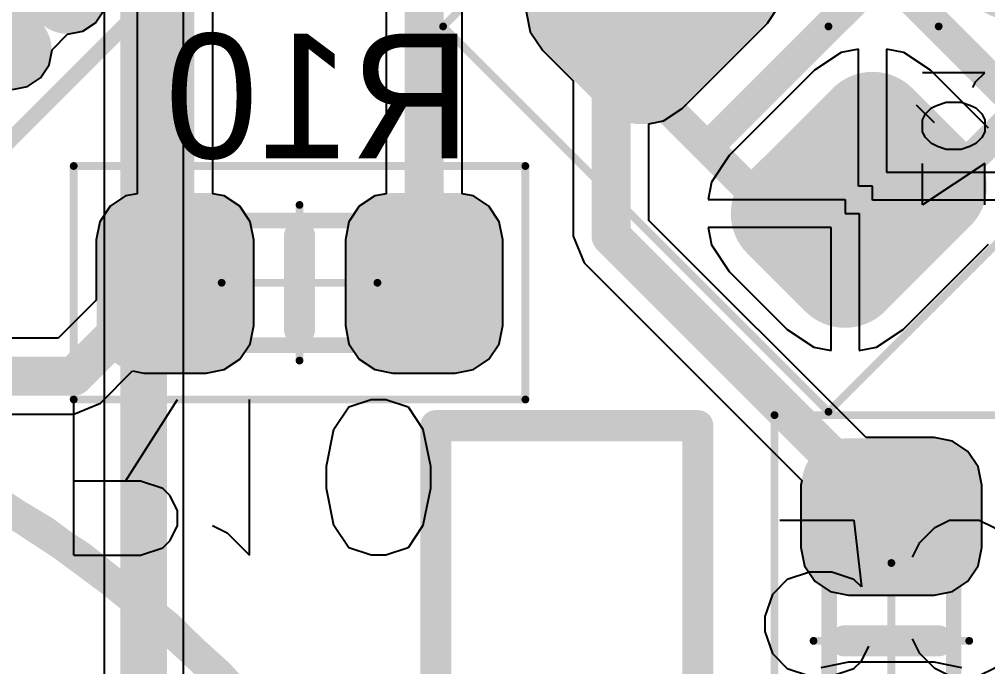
# Model space of a CAD drawing. Header units: millimetres. Extents: x 147.1 to 177.7, y 27.4 to 66.7.
# Drawn here: x 166.9 to 173.12, y 42.03 to 46.19 of the extents above; entities that cross this region are included whole.
import ezdxf

# ---------------------------------------------------------------- set-up
doc = ezdxf.new("R2010")
doc.units = ezdxf.units.MM
for name, color, linetype in [('BottomLayer', 5, 'Continuous'), ('BottomOverlay', 54, 'Continuous'), ('BottomPaste', 16, 'Continuous'), ('BottomSolder', 6, 'Continuous'), ('Mechanical1', 6, 'Continuous'), ('Mechanical15', 56, 'Continuous'), ('Mechanical6', 56, 'Continuous'), ('TopLayer', 1, 'Continuous')]:
    doc.layers.add(name, color=color, linetype=linetype)

# ---------------------------------------------------------------- blocks, each defined once
blk = doc.blocks.new('XTAL320X250X78_4N_ADM8__B_6')
at = {"layer": 'BottomLayer', "const_width": 0.26249884}
for points in [[(0.6312407999999999, 1.18747794, 1), (0.89373964, 1.18747794, 1)], [(1.40624052, 1.18747794, 1), (1.66873936, 1.18747794, 1)], [(0.6312407999999999, 0.6624751799999999, 1), (0.89373964, 0.6624751799999999, 1)], [(1.40624052, 0.6624751799999999, 1), (1.66873936, 0.6624751799999999, 1)], [(0.63127636, -0.6624904199999999, 1), (0.8937752, -0.6624904199999999, 1)], [(1.40627608, -0.6624904199999999, 1), (1.66877492, -0.6624904199999999, 1)], [(1.40627608, -1.18749318, 1), (1.66877492, -1.18749318, 1)]]:
    blk.add_lwpolyline(points, format="xyb", close=True, dxfattribs=at)
at = {"layer": 'BottomLayer'}
for points in [[(0.76249022, 0.39997634), (1.53748994, 0.39997634), (0.76249022, 1.44997678), (1.53748994, 1.44997678)], [(0.49999138, 0.6624751799999999), (1.79998878, 0.6624751799999999), (0.49999138, 1.18747794), (1.79998878, 1.18747794)], [(0.7625257799999999, -1.44999202), (1.5375255, -1.44999202), (0.7625257799999999, -0.39999158), (1.5375255, -0.39999158)], [(0.5000269399999999, -1.18749318), (1.80002434, -1.18749318), (0.5000269399999999, -0.6624904199999999), (1.80002434, -0.6624904199999999)]]:
    blk.add_solid(points, dxfattribs=at)
at = {"layer": 'BottomOverlay', "const_width": 0.1999996}
for points in [[(-2.032e-05, -1.25000512), (1.524e-05, 1.24998988)], [(1.50000462, 1.016e-05), (-1.50001224, -2.54e-05)]]:
    blk.add_lwpolyline(points, dxfattribs=at)
at = {"layer": 'BottomOverlay', "const_width": 0.0999998}
blk.add_lwpolyline([(1.45000472, 1.016e-05, 1), (1.55000452, 1.016e-05, 1)], format="xyb", close=True, dxfattribs=at)
at = {"layer": 'BottomPaste', "const_width": 0.23749762}
for points in [[(0.64374268, 1.18747794, 1), (0.88123776, 1.18747794, 1)], [(1.4187424, 1.18747794, 1), (1.65623748, 1.18747794, 1)], [(0.64374268, 0.6624751799999999, 1), (0.88123776, 0.6624751799999999, 1)], [(1.4187424, 0.6624751799999999, 1), (1.65623748, 0.6624751799999999, 1)], [(0.64377824, -0.6624904199999999, 1), (0.8812733199999999, -0.6624904199999999, 1)], [(1.41877796, -0.6624904199999999, 1), (1.65627304, -0.6624904199999999, 1)], [(1.41877796, -1.18749318, 1), (1.65627304, -1.18749318, 1)]]:
    blk.add_lwpolyline(points, format="xyb", close=True, dxfattribs=at)
at = {"layer": 'BottomPaste'}
for points in [[(0.76249022, 0.42497756), (1.53748994, 0.42497756), (0.76249022, 1.42497556), (1.53748994, 1.42497556)], [(0.5249925999999999, 0.6624751799999999), (1.77498756, 0.6624751799999999), (0.5249925999999999, 1.18747794), (1.77498756, 1.18747794)], [(0.7625257799999999, -1.4249908), (1.5375255, -1.4249908), (0.7625257799999999, -0.4249928), (1.5375255, -0.4249928)], [(0.52502816, -1.18749318), (1.77502312, -1.18749318), (0.52502816, -0.6624904199999999), (1.77502312, -0.6624904199999999)]]:
    blk.add_solid(points, dxfattribs=at)
at = {"layer": 'BottomSolder', "const_width": 0.36249864}
for points in [[(0.5812409, 1.18747794, 1), (0.9437395399999999, 1.18747794, 1)], [(1.35624062, 1.18747794, 1), (1.71873926, 1.18747794, 1)], [(0.5812409, 0.6624751799999999, 1), (0.9437395399999999, 0.6624751799999999, 1)], [(1.35624062, 0.6624751799999999, 1), (1.71873926, 0.6624751799999999, 1)], [(0.58127646, -0.6624904199999999, 1), (0.9437751, -0.6624904199999999, 1)], [(1.35627618, -0.6624904199999999, 1), (1.71877482, -0.6624904199999999, 1)], [(1.35627618, -1.18749318, 1), (1.71877482, -1.18749318, 1)]]:
    blk.add_lwpolyline(points, format="xyb", close=True, dxfattribs=at)
at = {"layer": 'BottomSolder'}
for points in [[(0.76249022, 0.29997654), (1.53748994, 0.29997654), (0.76249022, 1.54997658), (1.53748994, 1.54997658)], [(0.39999158, 0.6624751799999999), (1.89998858, 0.6624751799999999), (0.39999158, 1.18747794), (1.89998858, 1.18747794)], [(0.7625257799999999, -1.54999182), (1.5375255, -1.54999182), (0.7625257799999999, -0.29999178), (1.5375255, -0.29999178)], [(0.40002714, -1.18749318), (1.90002414, -1.18749318), (0.40002714, -0.6624904199999999), (1.90002414, -0.6624904199999999)]]:
    blk.add_solid(points, dxfattribs=at)
at = {"layer": 'Mechanical1', "const_width": 0.1999996}
for points in [[(1.6000095, 1.24998988), (-1.59997902, 1.24998988)], [(1.59997394, -1.25000512), (1.6000095, 1.24998988)], [(1.59997394, -1.25000512), (-1.60001458, -1.25000512)]]:
    blk.add_lwpolyline(points, dxfattribs=at)
at = {"layer": 'Mechanical1'}
for points, const_width in [([(1.5500096, 1.24998988, 1), (1.6500094, 1.24998988, 1)], 0.0999998), ([(1.5500096, 1.24998988, 1), (1.6500094, 1.24998988, 1)], 0.0999998), ([(-0.50000154, 0.499999, 1), (-1.00000054, 0.499999, 1)], 0.499999), ([(1.54997404, -1.25000512, 1), (1.64997384, -1.25000512, 1)], 0.0999998), ([(1.54997404, -1.25000512, 1), (1.64997384, -1.25000512, 1)], 0.0999998)]:
    blk.add_lwpolyline(points, format="xyb", close=True, dxfattribs=dict(at, const_width=const_width))
at = {"layer": 'Mechanical15', "const_width": 0.0499999}
for points in [[(2.25000058, 1.74997618), (-2.25000566, 1.75001174)], [(2.25000058, -1.75002444), (2.25000058, 1.74997618)], [(1.524e-05, -0.50000916), (-2.032e-05, 0.49999646)], [(0.499999, -2.54e-05), (-0.50000662, 1.016e-05)], [(2.25000058, -1.75002444), (-2.25000566, -1.74998888)]]:
    blk.add_lwpolyline(points, dxfattribs=at)
at = {"layer": 'Mechanical15', "const_width": 0.02499868}
for points in [[(2.23750124, 1.74997618, 1), (2.26249992, 1.74997618, 1)], [(2.23750124, 1.74997618, 1), (2.26249992, 1.74997618, 1)], [(-0.01251966, 0.49999646, 1), (0.01247902, 0.49999646, 1)], [(0.4874996599999999, -2.54e-05, 1), (0.5124983399999999, -2.54e-05, 1)], [(2.23750124, -1.75002444, 1), (2.26249992, -1.75002444, 1)], [(2.23750124, -1.75002444, 1), (2.26249992, -1.75002444, 1)]]:
    blk.add_lwpolyline(points, format="xyb", close=True, dxfattribs=at)
at = {"layer": 'Mechanical6'}
for p, q in [((0.6011037, 1.52021794), (0.41258236, 1.3316966)), ((0.41258236, 1.3316966), (0.88388444, 1.2374372)), ((0.21463508, 1.13375186), (0.26849832, 1.18761256)), ((0.26849832, 1.18761256), (0.30889448, 1.20107964)), ((0.30889448, 1.20107964), (0.36275772, 1.20107964)), ((0.36275772, 1.20107964), (0.40315642, 1.1876151)), ((0.40315642, 1.1876151), (0.45701966, 1.16068348)), ((0.88388444, 1.2374372), (0.6953631, 1.04891586)), ((0.20117054, 1.09335316), (0.21463508, 1.13375186)), ((0.45701966, 1.16068348), (0.52434744, 1.09335316)), ((0.20117054, 1.03948992), (0.20117054, 1.09335316)), ((0.52434744, 1.09335316), (0.5512815999999999, 1.03948992)), ((0.21463508, 0.99909122), (0.20117054, 1.03948992)), ((0.2415667, 0.94523052), (0.21463508, 0.99909122)), ((0.5512815999999999, 1.03948992), (0.56474614, 0.99909122)), ((0.56474614, 0.99909122), (0.56474614, 0.94522798)), ((0.12172188, 0.93310964), (0.08132318, 0.9196451)), ((0.30889448, 0.8779027399999999), (0.2415667, 0.94523052)), ((0.56474614, 0.94522798), (0.5512790599999999, 0.90483182)), ((0.08132318, 0.9196451), (0.00052832, 0.9196451)), ((0.00052832, 0.9196451), (0.28330906, 0.6368618199999999)), ((0.36275772, 0.85096858), (0.30889448, 0.8779027399999999)), ((0.45701966, 0.9182988999999999), (0.45701966, 0.75670918)), ((0.5512790599999999, 0.90483182), (0.4974183599999999, 0.85097112)), ((0.40315642, 0.83750404), (0.36275772, 0.85096858)), ((0.45701966, 0.83750404), (0.40315642, 0.83750404)), ((0.4974183599999999, 0.85097112), (0.45701966, 0.83750404))]:
    blk.add_line(p, q, dxfattribs=at)
blk = doc.blocks.new('LQFP64_N_B_11')
at = {"layer": 'BottomLayer', "const_width": 0.2999994}
blk.add_lwpolyline([(-4.80001072, 3.24998588), (-6.30000772, 3.24998588)], dxfattribs=at)
at = {"layer": 'BottomLayer', "const_width": 0.1499997}
blk.add_lwpolyline([(-6.3750063, 3.24998588, 1), (-6.22500914, 3.24998588, 1)], format="xyb", close=True, dxfattribs=at)
at = {"layer": 'BottomPaste', "const_width": 0.2999994}
blk.add_lwpolyline([(-4.80001072, 3.24998588), (-6.30000772, 3.24998588)], dxfattribs=at)
at = {"layer": 'BottomPaste', "const_width": 0.1499997}
blk.add_lwpolyline([(-6.3750063, 3.24998588, 1), (-6.22500914, 3.24998588, 1)], format="xyb", close=True, dxfattribs=at)
at = {"layer": 'BottomSolder', "const_width": 0.5031994}
for points in [[(-4.80001072, 3.24998588), (-6.30000772, 3.24998588)], [(-4.79997516, 2.74999958), (-6.299972159999999, 2.74999958)]]:
    blk.add_lwpolyline(points, dxfattribs=at)
at = {"layer": 'BottomSolder', "const_width": 0.2515997}
for points in [[(-6.4258063, 3.24998588, 1), (-6.174209139999999, 3.24998588, 1)], [(-6.42577074, 2.74999958, 1), (-6.17417358, 2.74999958, 1)]]:
    blk.add_lwpolyline(points, format="xyb", close=True, dxfattribs=at)
at = {"layer": 'Mechanical15', "const_width": 0.0999998}
blk.add_lwpolyline([(-6.699984059999999, 6.699984059999999), (-6.699984059999999, -6.69999422)], dxfattribs=at)
blk = doc.blocks.new('RESC1608X45_0603__B_15')
at = {"layer": 'BottomLayer', "const_width": 0.1999996}
for points in [[(-1.10000288, 0.27498294, 1), (-0.90000328, 0.27498294, 1)], [(-0.7000036799999999, 0.27498294, 1), (-0.50000408, 0.27498294, 1)], [(0.49999392, 0.27498294, 1), (0.6999935199999999, 0.27498294, 1)], [(0.89999312, 0.27498294, 1), (1.09999272, 0.27498294, 1)], [(-1.10000288, -0.2750185, 1), (-0.90000328, -0.2750185, 1)], [(-0.7000036799999999, -0.2750185, 1), (-0.50000408, -0.2750185, 1)], [(0.49999392, -0.2750185, 1), (0.6999935199999999, -0.2750185, 1)], [(0.89999312, -0.2750185, 1), (1.09999272, -0.2750185, 1)]]:
    blk.add_lwpolyline(points, format="xyb", close=True, dxfattribs=at)
at = {"layer": 'BottomLayer'}
for points in [[(-1.00000308, 0.47498254), (-1.00000308, -0.4750181), (-0.6000038799999999, 0.47498254), (-0.6000038799999999, -0.4750181)], [(0.59999372, 0.47498254), (0.59999372, -0.4750181), (0.99999292, 0.47498254), (0.99999292, -0.4750181)], [(-1.20000268, 0.27498294), (-1.20000268, -0.2750185), (-0.40000428, 0.27498294), (-0.40000428, -0.2750185)], [(0.39999412, 0.27498294), (0.39999412, -0.2750185), (1.19999252, 0.27498294), (1.19999252, -0.2750185)]]:
    blk.add_solid(points, dxfattribs=at)
at = {"layer": 'BottomOverlay', "const_width": 0.1999996}
blk.add_lwpolyline([(-5.08e-06, -0.29999178), (-5.08e-06, 0.30000702)], dxfattribs=at)
at = {"layer": 'BottomOverlay', "const_width": 0.0999998}
for points in [[(-0.05000498, 0.30000702, 1), (0.04999482, 0.30000702, 1)], [(-0.05000498, -0.29999178, 1), (0.04999482, -0.29999178, 1)]]:
    blk.add_lwpolyline(points, format="xyb", close=True, dxfattribs=at)
at = {"layer": 'BottomPaste', "const_width": 0.17499838}
for points in [[(-1.087501, 0.27498294, 1), (-0.9125051599999999, 0.27498294, 1)], [(-0.6875017999999999, 0.27498294, 1), (-0.5125059599999999, 0.27498294, 1)], [(0.5124958, 0.27498294, 1), (0.68749164, 0.27498294, 1)], [(0.912495, 0.27498294, 1), (1.08749084, 0.27498294, 1)], [(-1.087501, -0.2750185, 1), (-0.9125051599999999, -0.2750185, 1)], [(-0.6875017999999999, -0.2750185, 1), (-0.5125059599999999, -0.2750185, 1)], [(0.5124958, -0.2750185, 1), (0.68749164, -0.2750185, 1)], [(0.912495, -0.2750185, 1), (1.08749084, -0.2750185, 1)]]:
    blk.add_lwpolyline(points, format="xyb", close=True, dxfattribs=at)
at = {"layer": 'BottomPaste'}
for points in [[(-1.00000308, 0.44998132), (-1.00000308, -0.45001688), (-0.6000038799999999, 0.44998132), (-0.6000038799999999, -0.45001688)], [(0.59999372, 0.44998132), (0.59999372, -0.45001688), (0.99999292, 0.44998132), (0.99999292, -0.45001688)], [(-1.17500146, 0.27498294), (-1.17500146, -0.2750185), (-0.4250055, 0.27498294), (-0.4250055, -0.2750185)], [(0.42499534, 0.27498294), (0.42499534, -0.2750185), (1.1749913, 0.27498294), (1.1749913, -0.2750185)]]:
    blk.add_solid(points, dxfattribs=at)
at = {"layer": 'BottomSolder', "const_width": 0.3015996}
for points in [[(-1.15080288, 0.27498294, 1), (-0.84920328, 0.27498294, 1)], [(-0.75080368, 0.27498294, 1), (-0.44920408, 0.27498294, 1)], [(0.44919392, 0.27498294, 1), (0.75079352, 0.27498294, 1)], [(0.8491931199999999, 0.27498294, 1), (1.15079272, 0.27498294, 1)], [(-1.15080288, -0.2750185, 1), (-0.84920328, -0.2750185, 1)], [(-0.75080368, -0.2750185, 1), (-0.44920408, -0.2750185, 1)], [(0.44919392, -0.2750185, 1), (0.75079352, -0.2750185, 1)], [(0.8491931199999999, -0.2750185, 1), (1.15079272, -0.2750185, 1)]]:
    blk.add_lwpolyline(points, format="xyb", close=True, dxfattribs=at)
at = {"layer": 'BottomSolder'}
for points in [[(-1.00000308, 0.57658254), (-1.00000308, -0.5766181), (-0.6000038799999999, 0.57658254), (-0.6000038799999999, -0.5766181)], [(0.59999372, 0.57658254), (0.59999372, -0.5766181), (0.99999292, 0.57658254), (0.99999292, -0.5766181)], [(-1.30160268, 0.27498294), (-1.30160268, -0.2750185), (-0.29840428, 0.27498294), (-0.29840428, -0.2750185)], [(0.29839412, 0.27498294), (0.29839412, -0.2750185), (1.30159252, 0.27498294), (1.30159252, -0.2750185)]]:
    blk.add_solid(points, dxfattribs=at)
at = {"layer": 'Mechanical1', "const_width": 0.0999998}
for points in [[(-0.80000348, 0.39998142), (0.79999332, 0.39998142)], [(-0.80000348, 0.39998142), (0.79999332, 0.39998142)], [(-0.80000348, -0.40001698), (-0.80000348, 0.39998142)], [(-0.80000348, -0.40001698), (-0.80000348, 0.39998142)], [(0.79999332, -0.40001698), (0.79999332, 0.39998142)], [(0.79999332, -0.40001698), (0.79999332, 0.39998142)], [(-0.80000348, -0.40001698), (0.79999332, -0.40001698)], [(-0.80000348, -0.40001698), (0.79999332, -0.40001698)]]:
    blk.add_lwpolyline(points, dxfattribs=at)
at = {"layer": 'Mechanical1', "const_width": 0.0499999}
for points in [[(-0.8250021599999999, 0.39998142, 1), (-0.7750047999999999, 0.39998142, 1)], [(-0.8250021599999999, 0.39998142, 1), (-0.7750047999999999, 0.39998142, 1)], [(-0.8250021599999999, 0.39998142, 1), (-0.7750047999999999, 0.39998142, 1)], [(-0.8250021599999999, 0.39998142, 1), (-0.7750047999999999, 0.39998142, 1)], [(0.77499464, 0.39998142, 1), (0.824992, 0.39998142, 1)], [(0.77499464, 0.39998142, 1), (0.824992, 0.39998142, 1)], [(0.77499464, 0.39998142, 1), (0.824992, 0.39998142, 1)], [(0.77499464, 0.39998142, 1), (0.824992, 0.39998142, 1)], [(-0.8250021599999999, -0.40001698, 1), (-0.7750047999999999, -0.40001698, 1)], [(-0.8250021599999999, -0.40001698, 1), (-0.7750047999999999, -0.40001698, 1)], [(-0.8250021599999999, -0.40001698, 1), (-0.7750047999999999, -0.40001698, 1)], [(-0.8250021599999999, -0.40001698, 1), (-0.7750047999999999, -0.40001698, 1)], [(0.77499464, -0.40001698, 1), (0.824992, -0.40001698, 1)], [(0.77499464, -0.40001698, 1), (0.824992, -0.40001698, 1)], [(0.77499464, -0.40001698, 1), (0.824992, -0.40001698, 1)], [(0.77499464, -0.40001698, 1), (0.824992, -0.40001698, 1)]]:
    blk.add_lwpolyline(points, format="xyb", close=True, dxfattribs=at)
at = {"layer": 'Mechanical15', "const_width": 0.0499999}
for points in [[(-1.44998948, 0.7499934199999999), (1.44997932, 0.7499934199999999)], [(-1.44998948, -0.7499781799999999), (-1.44998948, 0.7499934199999999)], [(1.44997932, -0.7499781799999999), (1.44997932, 0.7499934199999999)], [(-5.08e-06, -0.49999138), (-5.08e-06, 0.50000916)], [(-0.49997868, -1.778e-05), (0.5000218599999999, -1.778e-05)], [(-1.44998948, -0.7499781799999999), (1.44997932, -0.7499781799999999)]]:
    blk.add_lwpolyline(points, dxfattribs=at)
at = {"layer": 'Mechanical15', "const_width": 0.02499868}
for points in [[(-1.46248882, 0.7499934199999999, 1), (-1.43749014, 0.7499934199999999, 1)], [(-1.46248882, 0.7499934199999999, 1), (-1.43749014, 0.7499934199999999, 1)], [(1.43747998, 0.7499934199999999, 1), (1.46247866, 0.7499934199999999, 1)], [(1.43747998, 0.7499934199999999, 1), (1.46247866, 0.7499934199999999, 1)], [(-0.01250442, 0.50000916, 1), (0.01249426, 0.50000916, 1)], [(-0.51247802, -1.778e-05, 1), (-0.48747934, -1.778e-05, 1)], [(0.48752252, -1.778e-05, 1), (0.5125212, -1.778e-05, 1)], [(-0.01250442, -0.49999138, 1), (0.01249426, -0.49999138, 1)], [(-1.46248882, -0.7499781799999999, 1), (-1.43749014, -0.7499781799999999, 1)], [(-1.46248882, -0.7499781799999999, 1), (-1.43749014, -0.7499781799999999, 1)], [(1.43747998, -0.7499781799999999, 1), (1.46247866, -0.7499781799999999, 1)], [(1.43747998, -0.7499781799999999, 1), (1.46247866, -0.7499781799999999, 1)]]:
    blk.add_lwpolyline(points, format="xyb", close=True, dxfattribs=at)
at = {"layer": 'Mechanical6'}
for p, q in [((-1.44999964, -1.74978822), (-1.44999964, -0.75000104)), ((-1.1167364, -1.27369824), (-0.7834757, -0.75000104)), ((-0.32167068, -1.74978822), (-0.32167068, -0.75000104)), ((0.22107144, -0.9404375399999999), (0.31628842, -0.7976108)), ((0.31628842, -0.7976108), (0.45911516, -0.75000104)), ((0.45911516, -0.75000104), (0.55433214, -0.75000104)), ((0.55433214, -0.75000104), (0.6971588799999999, -0.7976108)), ((0.6971588799999999, -0.7976108), (0.7923758599999999, -0.9404375399999999)), ((0.17346168, -1.17848126), (0.22107144, -0.9404375399999999)), ((0.7923758599999999, -0.9404375399999999), (0.83998562, -1.17848126)), ((0.17346168, -1.321308), (0.17346168, -1.17848126)), ((0.83998562, -1.17848126), (0.83998562, -1.321308)), ((-1.02151942, -1.27369824), (-1.44999964, -1.27369824)), ((-0.87869268, -1.321308), (-1.02151942, -1.27369824)), ((-0.8310854599999999, -1.36891522), (-0.87869268, -1.321308)), ((0.22107144, -1.55935172), (0.17346168, -1.321308)), ((0.83998562, -1.321308), (0.7923758599999999, -1.55935172)), ((-0.7834757, -1.46413474), (-0.8310854599999999, -1.36891522)), ((-0.7834757, -1.55935172), (-0.7834757, -1.46413474)), ((-0.8310854599999999, -1.6545687), (-0.7834757, -1.55935172)), ((-0.5597144, -1.55935172), (-0.46449742, -1.60696148)), ((-0.46449742, -1.60696148), (-0.32167068, -1.74978822)), ((0.31628842, -1.70217846), (0.22107144, -1.55935172)), ((0.7923758599999999, -1.55935172), (0.6971588799999999, -1.70217846)), ((-0.87869268, -1.70217846), (-0.8310854599999999, -1.6545687)), ((-1.02151942, -1.74978822), (-0.87869268, -1.70217846)), ((0.45911516, -1.74978822), (0.31628842, -1.70217846)), ((0.6971588799999999, -1.70217846), (0.55433214, -1.74978822)), ((-1.44999964, -1.74978822), (-1.02151942, -1.74978822)), ((0.55433214, -1.74978822), (0.45911516, -1.74978822))]:
    blk.add_line(p, q, dxfattribs=at)
blk = doc.blocks.new('CAPC1608X50_0603__B_31')
at = {"layer": 'BottomLayer', "const_width": 0.1999996}
for points in [[(-1.10000288, 0.27498548, 1), (-0.90000328, 0.27498548, 1)], [(-0.7000036799999999, 0.27498548, 1), (-0.50000408, 0.27498548, 1)], [(0.49999138, 0.27498548, 1), (0.6999909799999999, 0.27498548, 1)], [(0.89999058, 0.27498548, 1), (1.09999018, 0.27498548, 1)], [(-1.10000288, -0.27501596, 1), (-0.90000328, -0.27501596, 1)], [(-0.7000036799999999, -0.27501596, 1), (-0.50000408, -0.27501596, 1)], [(0.49999138, -0.27501596, 1), (0.6999909799999999, -0.27501596, 1)], [(0.89999058, -0.27501596, 1), (1.09999018, -0.27501596, 1)]]:
    blk.add_lwpolyline(points, format="xyb", close=True, dxfattribs=at)
at = {"layer": 'BottomLayer'}
for points in [[(-1.00000308, 0.4749850799999999), (-1.00000308, -0.4750155599999999), (-0.6000038799999999, 0.4749850799999999), (-0.6000038799999999, -0.4750155599999999)], [(0.59999118, 0.4749850799999999), (0.59999118, -0.4750155599999999), (0.99999038, 0.4749850799999999), (0.99999038, -0.4750155599999999)], [(-1.20000268, 0.27498548), (-1.20000268, -0.27501596), (-0.40000428, 0.27498548), (-0.40000428, -0.27501596)], [(0.39999158, 0.27498548), (0.39999158, -0.27501596), (1.19998998, 0.27498548), (1.19998998, -0.27501596)]]:
    blk.add_solid(points, dxfattribs=at)
at = {"layer": 'BottomOverlay', "const_width": 0.1999996}
blk.add_lwpolyline([(2.794e-05, 0.29999686), (-7.62e-06, -0.29999178)], dxfattribs=at)
at = {"layer": 'BottomOverlay', "const_width": 0.0999998}
for points in [[(-0.04997196, 0.29999686, 1), (0.05002784, 0.29999686, 1)], [(-0.05000752, -0.29999178, 1), (0.04999228, -0.29999178, 1)]]:
    blk.add_lwpolyline(points, format="xyb", close=True, dxfattribs=at)
at = {"layer": 'BottomPaste', "const_width": 0.17499838}
for points in [[(-1.087501, 0.27498548, 1), (-0.9125051599999999, 0.27498548, 1)], [(-0.6875017999999999, 0.27498548, 1), (-0.5125059599999999, 0.27498548, 1)], [(0.51249326, 0.27498548, 1), (0.6874891, 0.27498548, 1)], [(0.91249246, 0.27498548, 1), (1.0874883, 0.27498548, 1)], [(-1.087501, -0.27501596, 1), (-0.9125051599999999, -0.27501596, 1)], [(-0.6875017999999999, -0.27501596, 1), (-0.5125059599999999, -0.27501596, 1)], [(0.51249326, -0.27501596, 1), (0.6874891, -0.27501596, 1)], [(0.91249246, -0.27501596, 1), (1.0874883, -0.27501596, 1)]]:
    blk.add_lwpolyline(points, format="xyb", close=True, dxfattribs=at)
at = {"layer": 'BottomPaste'}
for points in [[(-1.00000308, 0.44998386), (-1.00000308, -0.45001434), (-0.6000038799999999, 0.44998386), (-0.6000038799999999, -0.45001434)], [(0.59999118, 0.44998386), (0.59999118, -0.45001434), (0.99999038, 0.44998386), (0.99999038, -0.45001434)], [(-1.17500146, 0.27498548), (-1.17500146, -0.27501596), (-0.4250055, 0.27498548), (-0.4250055, -0.27501596)], [(0.4249928, 0.27498548), (0.4249928, -0.27501596), (1.17498876, 0.27498548), (1.17498876, -0.27501596)]]:
    blk.add_solid(points, dxfattribs=at)
at = {"layer": 'BottomSolder', "const_width": 0.3015996}
for points in [[(-1.15080288, 0.27498548, 1), (-0.84920328, 0.27498548, 1)], [(-0.75080368, 0.27498548, 1), (-0.44920408, 0.27498548, 1)], [(0.44919138, 0.27498548, 1), (0.75079098, 0.27498548, 1)], [(0.8491905799999999, 0.27498548, 1), (1.15079018, 0.27498548, 1)], [(-1.15080288, -0.27501596, 1), (-0.84920328, -0.27501596, 1)], [(-0.75080368, -0.27501596, 1), (-0.44920408, -0.27501596, 1)], [(0.44919138, -0.27501596, 1), (0.75079098, -0.27501596, 1)], [(0.8491905799999999, -0.27501596, 1), (1.15079018, -0.27501596, 1)]]:
    blk.add_lwpolyline(points, format="xyb", close=True, dxfattribs=at)
at = {"layer": 'BottomSolder'}
for points in [[(-1.00000308, 0.57658508), (-1.00000308, -0.5766155599999999), (-0.6000038799999999, 0.57658508), (-0.6000038799999999, -0.5766155599999999)], [(0.59999118, 0.57658508), (0.59999118, -0.5766155599999999), (0.99999038, 0.57658508), (0.99999038, -0.5766155599999999)], [(-1.30160268, 0.27498548), (-1.30160268, -0.27501596), (-0.29840428, 0.27498548), (-0.29840428, -0.27501596)], [(0.29839158, 0.27498548), (0.29839158, -0.27501596), (1.30158998, 0.27498548), (1.30158998, -0.27501596)]]:
    blk.add_solid(points, dxfattribs=at)
at = {"layer": 'Mechanical1', "const_width": 0.0999998}
for points in [[(-0.80000348, 0.40000174), (0.7999907799999999, 0.40000174)], [(-0.80000348, 0.40000174), (0.7999907799999999, 0.40000174)], [(-0.80000348, 0.40000174), (-0.7999679199999999, -0.39999412)], [(-0.80000348, 0.40000174), (-0.7999679199999999, -0.39999412)], [(0.7999907799999999, 0.40000174), (0.80002634, -0.39999412)], [(0.7999907799999999, 0.40000174), (0.80002634, -0.39999412)], [(-0.7999679199999999, -0.39999412), (0.80002634, -0.39999412)], [(-0.7999679199999999, -0.39999412), (0.80002634, -0.39999412)]]:
    blk.add_lwpolyline(points, dxfattribs=at)
at = {"layer": 'Mechanical1', "const_width": 0.0499999}
for points in [[(-0.8250021599999999, 0.40000174, 1), (-0.7750047999999999, 0.40000174, 1)], [(-0.8250021599999999, 0.40000174, 1), (-0.7750047999999999, 0.40000174, 1)], [(-0.8250021599999999, 0.40000174, 1), (-0.7750047999999999, 0.40000174, 1)], [(-0.8250021599999999, 0.40000174, 1), (-0.7750047999999999, 0.40000174, 1)], [(0.7749921, 0.40000174, 1), (0.82498946, 0.40000174, 1)], [(0.7749921, 0.40000174, 1), (0.82498946, 0.40000174, 1)], [(0.7749921, 0.40000174, 1), (0.82498946, 0.40000174, 1)], [(0.7749921, 0.40000174, 1), (0.82498946, 0.40000174, 1)], [(-0.8249666, -0.39999412, 1), (-0.77496924, -0.39999412, 1)], [(-0.8249666, -0.39999412, 1), (-0.77496924, -0.39999412, 1)], [(-0.8249666, -0.39999412, 1), (-0.77496924, -0.39999412, 1)], [(-0.8249666, -0.39999412, 1), (-0.77496924, -0.39999412, 1)], [(0.77502766, -0.39999412, 1), (0.82502502, -0.39999412, 1)], [(0.77502766, -0.39999412, 1), (0.82502502, -0.39999412, 1)], [(0.77502766, -0.39999412, 1), (0.82502502, -0.39999412, 1)], [(0.77502766, -0.39999412, 1), (0.82502502, -0.39999412, 1)]]:
    blk.add_lwpolyline(points, format="xyb", close=True, dxfattribs=at)
at = {"layer": 'Mechanical15', "const_width": 0.0499999}
for points in [[(1.45001742, 0.75001628), (-1.44999456, 0.7499807199999999)], [(-1.44999456, 0.7499807199999999), (-1.44999456, -0.75000866)], [(1.45001742, 0.75001628), (1.44998186, -0.75000866)], [(2.794e-05, 0.50000662), (-7.62e-06, -0.499999)], [(0.5000142399999999, 2.032e-05), (-0.49999138, -1.524e-05)], [(-1.44999456, -0.75000866), (1.44998186, -0.75000866)]]:
    blk.add_lwpolyline(points, dxfattribs=at)
at = {"layer": 'Mechanical15', "const_width": 0.02499868}
for points in [[(-1.4624939, 0.7499807199999999, 1), (-1.43749522, 0.7499807199999999, 1)], [(-1.4624939, 0.7499807199999999, 1), (-1.43749522, 0.7499807199999999, 1)], [(1.43751808, 0.75001628, 1), (1.46251676, 0.75001628, 1)], [(1.43751808, 0.75001628, 1), (1.46251676, 0.75001628, 1)], [(-0.0124714, 0.50000662, 1), (0.01252728, 0.50000662, 1)], [(-0.51249072, -1.524e-05, 1), (-0.48749204, -1.524e-05, 1)], [(0.4875149, 2.032e-05, 1), (0.51251358, 2.032e-05, 1)], [(-0.01250696, -0.499999, 1), (0.01249172, -0.499999, 1)], [(-1.4624939, -0.75000866, 1), (-1.43749522, -0.75000866, 1)], [(-1.4624939, -0.75000866, 1), (-1.43749522, -0.75000866, 1)], [(1.43748252, -0.75000866, 1), (1.4624812, -0.75000866, 1)], [(1.43748252, -0.75000866, 1), (1.4624812, -0.75000866, 1)]]:
    blk.add_lwpolyline(points, format="xyb", close=True, dxfattribs=at)
at = {"layer": 'Mechanical6'}
for p, q in [((0.06065266, 0.8115477799999999), (-0.08217408, 0.76393802)), ((0.15586964, 0.8115477799999999), (0.06065266, 0.8115477799999999)), ((0.29869638, 0.76393802), (0.15586964, 0.8115477799999999)), ((-0.08217408, 0.76393802), (-0.17739106, 0.66872104)), ((0.39391336, 0.66872104), (0.29869638, 0.76393802)), ((0.77478636, 0.7163307999999999), (0.77478636, 0.24024082)), ((-0.17739106, 0.66872104), (-0.22500082, 0.5258942999999999)), ((0.44152312, 0.5258942999999999), (0.39391336, 0.66872104)), ((-0.22500082, 0.5258942999999999), (-0.22500082, 0.38306756)), ((0.44152312, 0.38306756), (0.44152312, 0.5258942999999999)), ((-0.22500082, 0.38306756), (-0.17739106, 0.24024082)), ((0.39391336, 0.24024082), (0.44152312, 0.38306756)), ((-0.17739106, 0.24024082), (-0.12978384, 0.1926336)), ((-0.12978384, 0.1926336), (-0.03456432, 0.14502384)), ((0.77478636, 0.24024082), (0.34630614, 0.1926336)), ((0.34630614, 0.1926336), (0.39391336, 0.24024082)), ((-0.17739106, -0.27869388), (-0.08217408, -0.1834769)), ((-0.08217408, -0.1834769), (0.0130429, -0.13586714)), ((0.5367400999999999, -0.13586714), (0.6319596199999999, -0.1834769)), ((0.6319596199999999, -0.1834769), (0.7271766, -0.27869388)), ((-0.22500082, -0.37391086), (-0.17739106, -0.27869388)), ((0.7271766, -0.27869388), (0.77478636, -0.37391086)), ((-0.22500082, -0.56434736), (-0.22500082, -0.37391086)), ((0.77478636, -0.37391086), (0.77478636, -0.56434736)), ((-0.17739106, -0.65956434), (-0.22500082, -0.56434736)), ((0.77478636, -0.56434736), (0.7271766, -0.65956434)), ((-0.08217408, -0.75478386), (-0.17739106, -0.65956434)), ((0.7271766, -0.65956434), (0.6319596199999999, -0.75478386)), ((0.0130429, -0.8023910799999999), (-0.08217408, -0.75478386)), ((0.15586964, -0.85000084), (0.0130429, -0.8023910799999999)), ((0.5367400999999999, -0.8023910799999999), (0.39391336, -0.85000084)), ((0.6319596199999999, -0.75478386), (0.5367400999999999, -0.8023910799999999)), ((0.39391336, -0.85000084), (0.15586964, -0.85000084))]:
    blk.add_line(p, q, dxfattribs=at)
blk = doc.blocks.new('S8411_45R_B_36')
at = {"layer": 'BottomOverlay', "const_width": 0.1999996}
for points in [[(-6.83198024, 6.62502358), (-6.83198024, 8.30701158)], [(-1.55299664, 8.30701158), (-6.83198024, 8.30701158)], [(-3.29685904, 6.62502358), (-6.83198024, 6.62502358)]]:
    blk.add_lwpolyline(points, dxfattribs=at)
at = {"layer": 'BottomOverlay', "const_width": 0.0999998}
for points in [[(-6.88198014, 8.30701158, 1), (-6.78198034, 8.30701158, 1)], [(-6.88198014, 8.30701158, 1), (-6.78198034, 8.30701158, 1)], [(-6.88198014, 6.62502358, 1), (-6.78198034, 6.62502358, 1)], [(-6.88198014, 6.62502358, 1), (-6.78198034, 6.62502358, 1)]]:
    blk.add_lwpolyline(points, format="xyb", close=True, dxfattribs=at)
at = {"layer": 'BottomOverlay', "const_width": 0.1999996}
blk.add_lwpolyline([(-3.30186284, -6.622514059999999, -0.6194223596899673), (-3.29030076, 6.62826716)], format="xyb", dxfattribs=at)
at = {"layer": 'Mechanical15', "const_width": 0.1999996}
for points in [[(6.83200056, 8.30701158), (-6.83198024, 8.30701158)], [(-6.83198024, 6.62502358), (-6.83198024, 8.30701158)], [(-3.26998584, 6.62502358), (-6.83198024, 6.62502358)]]:
    blk.add_lwpolyline(points, dxfattribs=at)
at = {"layer": 'Mechanical15'}
for points, const_width in [([(-6.88198014, 8.30701158, 1), (-6.78198034, 8.30701158, 1)], 0.0999998), ([(-6.88198014, 8.30701158, 1), (-6.78198034, 8.30701158, 1)], 0.0999998), ([(7.400000439999999, 0, 1), (-7.400000439999999, 0, 1)], 0.1999996), ([(-6.88198014, 6.62502358, 1), (-6.78198034, 6.62502358, 1)], 0.0999998), ([(-6.88198014, 6.62502358, 1), (-6.78198034, 6.62502358, 1)], 0.0999998)]:
    blk.add_lwpolyline(points, format="xyb", close=True, dxfattribs=dict(at, const_width=const_width))

msp = doc.modelspace()

# ---------------------------------------------------------------- linework, layer by layer
at = {"layer": 'BottomLayer'}
for p, q in [((169.25645854, 46.59999316), (169.25645854, 45.07220093999999)), ((169.74352894, 45.07220093999999), (169.74352894, 46.4991196)), ((168.14353214, 45.07220093999999), (168.14353214, 46.36800479999999)), ((171.7037079, 46.16791884), (171.78382966, 46.28782461999999)), ((167.39045008, 46.17046646), (167.44570524, 46.2531587)), ((167.65646174, 46.24021485999999), (167.65646174, 45.07220093999999)), ((170.15351796, 46.25249067999999), (170.18165354, 46.11104824)), ((167.30775784, 46.1152113), (167.39045008, 46.17046646)), ((171.15570036, 45.6199113), (171.7037079, 46.16791884)), ((167.11158856, 45.99713432), (167.21021422, 46.09580824)), ((167.21021422, 46.09580824), (167.30775784, 46.1152113)), ((170.18165354, 46.11104824), (170.2617753, 45.99114246)), ((167.0921855, 45.8995907), (167.11158856, 45.99713432)), ((170.2617753, 45.99114246), (170.4564663, 45.79645146)), ((172.17775318, 45.97893014), (172.00690516, 45.86477238)), ((172.28926172, 46.00110942), (172.17775318, 45.97893014)), ((172.28926172, 45.1211569), (172.28926172, 46.00110942)), ((172.580808, 45.97893014), (172.46926136, 46.00111704)), ((172.46926136, 46.00111704), (172.46926136, 45.21115672)), ((172.75165602, 45.86477238), (172.580808, 45.97893014)), ((167.03693034, 45.81689846), (167.0921855, 45.8995907)), ((172.00690516, 45.86477238), (171.45889762, 45.31676484)), ((173.12288718, 45.49354122), (172.75165602, 45.86477238)), ((166.85669448, 45.74224024), (166.9542381, 45.7616433)), ((166.9542381, 45.7616433), (167.03693034, 45.81689846)), ((170.4564663, 45.79645146), (170.4564663, 44.80000691999999)), ((171.03579458, 45.53978953999999), (171.15570036, 45.6199113)), ((170.9435367, 45.52143804), (171.03579458, 45.53978953999999)), ((170.9435367, 44.90088048), (170.9435367, 45.52143804)), ((171.45889762, 45.31676484), (171.34473986, 45.14591682)), ((172.46926136, 45.21115672), (173.2592293, 45.21115672)), ((171.34473986, 45.14591682), (171.3225555, 45.03438288)), ((172.37926154, 45.1211569), (172.28926172, 45.1211569)), ((172.37926154, 45.03115708), (172.37926154, 45.1211569)), ((167.58294398, 45.05757561999999), (167.48370872, 44.99127146)), ((167.65646174, 45.07220093999999), (167.58294398, 45.05757561999999)), ((168.2170499, 45.05757561999999), (168.14353214, 45.07220093999999)), ((168.31628516, 44.99127146), (168.2170499, 45.05757561999999)), ((169.18294078, 45.05757561999999), (169.08370552, 44.99127146)), ((169.25645854, 45.07220093999999), (169.18294078, 45.05757561999999)), ((169.8170467, 45.05757561999999), (169.74352894, 45.07220093999999)), ((169.91628196, 44.99127146), (169.8170467, 45.05757561999999)), ((171.3225555, 45.03438288), (172.2024877, 45.03438288)), ((172.2024877, 45.03438288), (172.2024877, 44.94438306)), ((173.25922676, 45.03115708), (172.37926154, 45.03115708)), ((167.48370872, 44.99127146), (167.41740456, 44.8920362)), ((168.38258932, 44.8920362), (168.31628516, 44.99127146)), ((169.08370552, 44.99127146), (169.01740136, 44.8920362)), ((169.98258612, 44.8920362), (169.91628196, 44.99127146)), ((167.41740456, 44.8920362), (167.39412038, 44.77498284)), ((168.4058735, 44.77498284), (168.38258932, 44.8920362)), ((169.01740136, 44.8920362), (168.99411718, 44.77498284)), ((170.0058703, 44.77498284), (169.98258612, 44.8920362)), ((172.33855042, 43.5058693), (170.9435367, 44.90088048)), ((172.2024877, 44.94438306), (172.29248752, 44.94438306)), ((172.29248752, 44.94438306), (172.29248752, 44.06443815999999)), ((172.11248788, 44.85438324), (171.32255804, 44.8543807)), ((171.32255804, 44.8543807), (171.34473986, 44.742862)), ((172.11248788, 44.06444578), (172.11248788, 44.85438324)), ((167.39412038, 44.77498284), (167.39412038, 44.38848882)), ((168.4058735, 44.2249814), (168.4058735, 44.77498284)), ((168.99411718, 44.77498284), (168.99411718, 44.2249814)), ((170.0058703, 44.2249814), (170.0058703, 44.77498284)), ((170.4564663, 44.80000691999999), (170.52779712, 44.62780254)), ((171.34473986, 44.742862), (171.45889762, 44.57201397999999)), ((172.57487964, 44.20078282), (173.12288718, 44.74879036)), ((170.52779712, 44.62780254), (171.92518828, 43.23040884)), ((171.45889762, 44.57201397999999), (171.83012878, 44.20078282)), ((167.39412038, 44.38848882), (167.14916786, 44.1435363)), ((168.38258932, 44.10792804), (168.4058735, 44.2249814)), ((168.99411718, 44.2249814), (169.01740136, 44.10792804)), ((169.98258612, 44.10792804), (170.0058703, 44.2249814)), ((167.14916786, 44.1435363), (166.47848594, 44.1435363)), ((171.83012878, 44.20078282), (172.0009768, 44.08662506)), ((172.40403162, 44.08662506), (172.57487964, 44.20078282)), ((168.31628516, 44.00869278), (168.38258932, 44.10792804)), ((169.01740136, 44.10792804), (169.08370552, 44.00869278)), ((169.91628196, 44.00869278), (169.98258612, 44.10792804)), ((172.0009768, 44.08662506), (172.11248788, 44.06444578)), ((172.29248752, 44.06443815999999), (172.40403162, 44.08662506)), ((168.2170499, 43.94238862), (168.31628516, 44.00869278)), ((169.08370552, 44.00869278), (169.18294078, 43.94238862)), ((169.8170467, 43.94238862), (169.91628196, 44.00869278)), ((167.4222458, 43.72779672), (167.6278969, 43.93344782)), ((167.6278969, 43.93344782), (167.69999734, 43.91910444)), ((167.69999734, 43.91910444), (168.09999654, 43.91910444)), ((168.09999654, 43.91910444), (168.2170499, 43.94238862)), ((169.18294078, 43.94238862), (169.29999414, 43.91910444)), ((169.29999414, 43.91910444), (169.69999334, 43.91910444)), ((169.69999334, 43.91910444), (169.8170467, 43.94238862)), ((167.25004142, 43.6564659), (167.4222458, 43.72779672)), ((166.47848594, 43.6564659), (167.25004142, 43.6564659)), ((172.7750164, 43.5058693), (172.33855042, 43.5058693)), ((172.89206976, 43.48258512), (172.7750164, 43.5058693)), ((172.99130502, 43.41628095999999), (172.89206976, 43.48258512)), ((173.05760918, 43.31704569999999), (172.99130502, 43.41628095999999)), ((173.08089336, 43.19999233999999), (173.05760918, 43.31704569999999)), ((171.92518828, 43.23040884), (171.919138, 43.19999233999999)), ((171.919138, 43.19999233999999), (171.919138, 42.79999314)), ((173.08089336, 42.79999314), (173.08089336, 43.19999233999999)), ((171.919138, 42.79999314), (171.94242218, 42.68293978)), ((173.05760918, 42.68293978), (173.08089336, 42.79999314)), ((171.94242218, 42.68293978), (172.00872634, 42.58370452)), ((172.99130502, 42.58370452), (173.05760918, 42.68293978)), ((172.00872634, 42.58370452), (172.1079616, 42.51740036)), ((172.89206976, 42.51740036), (172.99130502, 42.58370452)), ((172.1079616, 42.51740036), (172.22501496, 42.49411618)), ((172.22501496, 42.49411618), (172.7750164, 42.49411618)), ((172.7750164, 42.49411618), (172.89206976, 42.51740036)), ((172.22501496, 42.06289276), (172.04787282, 42.02765788)), ((172.7750164, 42.06289276), (172.22501496, 42.06289276)), ((172.95215854, 42.02765788), (172.7750164, 42.06289276))]:
    msp.add_line(p, q, dxfattribs=at)
at = {"layer": 'BottomLayer', "const_width": 0.2499995}
for points in [[(169.49999374, 44.49998212), (169.49999374, 46.59999316)], [(167.89999694, 44.54995662), (167.89999694, 46.36800479999999)], [(170.7000015, 46.0581375), (170.9827416, 46.3408776)], [(170.7000015, 44.80000691999999), (170.7000015, 46.0581375)], [(170.7000015, 44.80000691999999), (172.50001568, 42.99999274)], [(167.25004142, 43.9000011), (167.89999694, 44.54995662)], [(166.10000054, 43.9000011), (167.25004142, 43.9000011)]]:
    msp.add_lwpolyline(points, dxfattribs=at)
at = {"layer": 'BottomLayer', "const_width": 0.12499848}
for points in [[(170.63750226, 46.0581375, 1), (170.76250074, 46.0581375, 1)], [(170.63750226, 46.0581375, 1), (170.76250074, 46.0581375, 1)], [(170.63750226, 44.80000691999999, 1), (170.76250074, 44.80000691999999, 1)], [(170.63750226, 44.80000691999999, 1), (170.76250074, 44.80000691999999, 1)], [(167.8374977, 44.54995662, 1), (167.96249618, 44.54995662, 1)], [(167.8374977, 44.54995662, 1), (167.96249618, 44.54995662, 1)], [(169.4374945, 44.49998212, 1), (169.56249298, 44.49998212, 1)], [(167.18754218, 43.9000011, 1), (167.31254066, 43.9000011, 1)], [(167.18754218, 43.9000011, 1), (167.31254066, 43.9000011, 1)], [(172.43751644, 42.99999274, 1), (172.56251492, 42.99999274, 1)]]:
    msp.add_lwpolyline(points, format="xyb", close=True, dxfattribs=at)
at = {"layer": 'TopLayer'}
for p, q in [((167.44510326, 47.90110053999999), (167.44510326, 40.37089461999999)), ((167.9548965, 40.37089461999999), (167.9548965, 47.79552036))]:
    msp.add_line(p, q, dxfattribs=at)
at = {"layer": 'TopLayer', "const_width": 0.2999994}
msp.add_lwpolyline([(167.69999988, 40.00000128), (167.69999988, 47.90110053999999)], dxfattribs=at)

# ---------------------------------------------------------------- block references
for name, p, rotation in [('LQFP64_N_B_11', (164.7000008, 52.75000118), 135), ('XTAL320X250X78_4N_ADM8__B_6', (172.45000054, 46.50000098), 225), ('RESC1608X45_0603__B_15', (168.70000042, 44.4999999), 360), ('S8411_45R_B_36', (162.94999922, 36.75000016), 270), ('CAPC1608X50_0603__B_31', (172.50000044, 42.20000195999999), 90)]:
    msp.add_blockref(name, p, dxfattribs=dict(rotation=rotation))

# ---------------------------------------------------------------- texts
at = {"layer": 'BottomOverlay', "text_generation_flag": 2}
msp.add_text('R10', height=0.80000094, dxfattribs=at).set_placement((169.80000076, 45.30000084))

doc.saveas('drawing.dxf')
